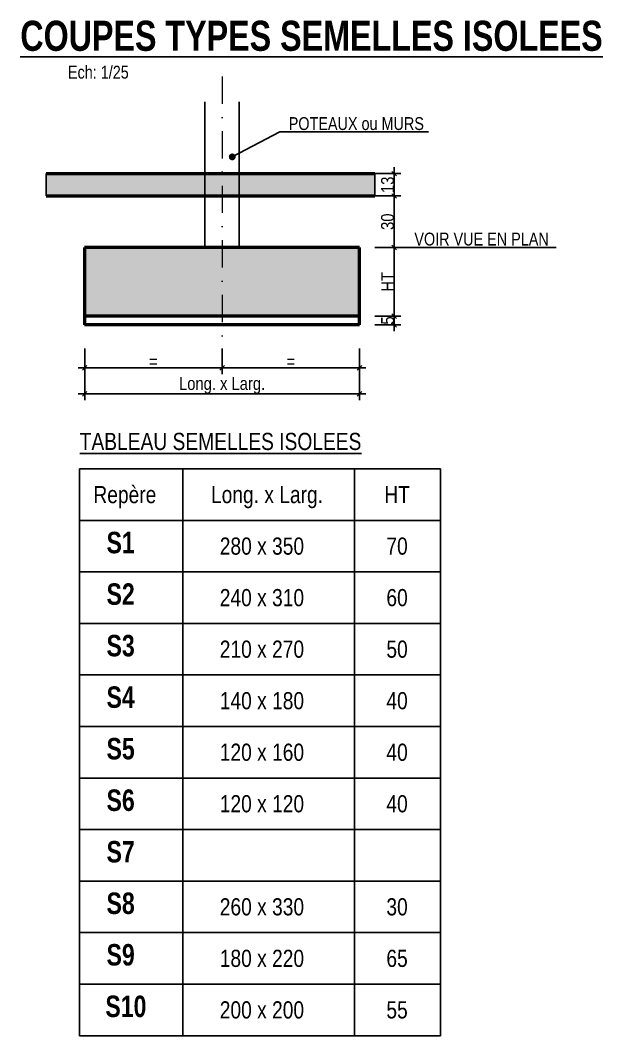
# Model space of a CAD drawing. Header units: centimetres. Extents: x 16433 to 114398, y -50094 to -12305.
# Drawn here: x 38890 to 39568, y -20058 to -18876 of the extents above; entities that cross this region are included whole.
import ezdxf
from ezdxf.enums import TextEntityAlignment as Align

# ---------------------------------------------------------------- set-up
doc = ezdxf.new("R2010")
doc.units = ezdxf.units.CM
doc.header["$LTSCALE"] = 0.5
doc.linetypes.add('TIRETPT2', pattern=[12.7, 6.35, -3.175, 0, -3.175])
doc.linetypes.add('TIRETPTX2', pattern=[50.8, 25.4, -12.7, 0, -12.7])
doc.layers.get('DEFPOINTS').update_dxf_attribs({"linetype": 'CONTINUOUS'})
for name, color, linetype in [('01_cote_gen', 4, 'CONTINUOUS'), ('01_linteaux', 2, 'CONTINUOUS'), ('01_poch_murs', 253, 'CONTINUOUS'), ('01_poch_poteaux', 250, 'CONTINUOUS'), ('01_texte', 230, 'CONTINUOUS'), ('AA_COTES', 2, 'CONTINUOUS')]:
    doc.layers.add(name, color=color, linetype=linetype)
doc.layers.add('01_murs_coup', color=5, linetype='CONTINUOUS', lineweight=60)
doc.layers.add('01_tram_axes', color=2, linetype='TIRETPTX2', lineweight=9)
doc.styles.add('impact', font='impact.ttf')
doc.styles.add('MATTE_TXT', font='arial.ttf')
doc.styles.add('STYLE2', font='ARIALN.TTF')
doc.dimstyles.new('JB25', dxfattribs={"dimscale": 0.1, "dimtxt": 150, "dimasz": 15, "dimexe": 0.1, "dimexo": 0.1, "dimgap": 0.09, "dimtad": 1, "dimdec": 1, "dimlfac": 0.5, "dimdsep": 46, "dimtxsty": 'STYLE2', "dimblk1": 'BOND_G', "dimblk2": 'BOND_D', "dimsah": 1, "dimcen": 1.5, "dimdle": 0.01, "dimse1": 1, "dimse2": 1, "dimclrd": 4, "dimclre": 2, "dimclrt": 6, "dimazin": 2, "dimtfac": 2.333333, "dimtdec": 1, "dimtix": 1, "dimtmove": 2, "dimatfit": 3, "dimldrblk": 'BOND_G', "dimfxl": 1, "dimtolj": 1, "dimtzin": 0, "dimarcsym": 0})

# ---------------------------------------------------------------- blocks, each defined once
blk = doc.blocks.new('BOND_G')
at = {"layer": 'AA_COTES', "color": 0}
for p, q in [((0, -5), (0, 15)), ((5, 0), (-5, 0)), ((1.77, 1.77), (-1.77, -1.77))]:
    blk.add_line(p, q, dxfattribs=at)
blk = doc.blocks.new('BOND_D')
at = {"layer": 'AA_COTES', "color": 0}
for p, q in [((5, 0), (-5, 0)), ((-1.77, -1.77), (1.77, 1.77)), ((0, 5), (0, -15))]:
    blk.add_line(p, q, dxfattribs=at)
blk = doc.blocks.new('*D330')
at = {"layer": '01_cote_gen', "color": 4, "lineweight": -2, "transparency": 16777216}
blk.add_line((39325.2, -19055.9), (39325.2, -19078.9), dxfattribs=at)
at = {"layer": 'DEFPOINTS', "color": 0, "transparency": 16777216}
for p in [(39302.7, -19054.4), (39302.7, -19080.4), (39325.2, -19080.4)]:
    blk.add_point(p, dxfattribs=at)
at = {"layer": '01_cote_gen', "color": 4, "lineweight": -2, "transparency": 16777216, "xscale": 1.5, "yscale": 1.5, "zscale": 1.5}
for name, p, rotation in [('BOND_G', (39325.2, -19054.4), 90), ('BOND_D', (39325.2, -19080.4), 270)]:
    blk.add_blockref(name, p, dxfattribs=dict(at, rotation=rotation))
at = {"layer": '01_cote_gen', "color": 6, "transparency": 16777216, "insert": (39317.5, -19067.4), "char_height": 15, "attachment_point": 5, "rotation": 90, "style": 'STYLE2'}
blk.add_mtext('\\A1;13', dxfattribs=at)
blk = doc.blocks.new('*D331')
at = {"layer": '01_poch_poteaux', "color": 4, "lineweight": -2, "transparency": 16777216}
blk.add_line((39283.3, -19280.4), (39126.3, -19280.4), dxfattribs=at)
at = {"layer": 'DEFPOINTS', "color": 0, "transparency": 16777216}
for p in [(39284.8, -19230.4), (39124.8, -19242.3), (39124.8, -19280.4)]:
    blk.add_point(p, dxfattribs=at)
at = {"layer": '01_poch_poteaux', "color": 4, "lineweight": -2, "transparency": 16777216, "xscale": 1.5, "yscale": 1.5, "zscale": 1.5, "rotation": 180}
blk.add_blockref('BOND_D', (39124.8, -19280.4), dxfattribs=at)
at = {"layer": '01_poch_poteaux', "color": 4, "lineweight": -2, "transparency": 16777216, "xscale": 1.5, "yscale": 1.5, "zscale": 1.5}
blk.add_blockref('BOND_G', (39284.8, -19280.4), dxfattribs=at)
at = {"layer": '01_poch_poteaux', "color": 6, "transparency": 16777216, "insert": (39204.8, -19272.9), "char_height": 15, "attachment_point": 5, "style": 'STYLE2'}
blk.add_mtext('\\A1;=', dxfattribs=at)
blk = doc.blocks.new('*D332')
at = {"layer": '01_poch_poteaux', "color": 4, "lineweight": -2, "transparency": 16777216}
blk.add_line((39123.3, -19280.4), (38966.3, -19280.4), dxfattribs=at)
at = {"layer": 'DEFPOINTS', "color": 0, "transparency": 16777216}
for p in [(39124.8, -19230.4), (38964.8, -19242.3), (38964.8, -19280.4)]:
    blk.add_point(p, dxfattribs=at)
at = {"layer": '01_poch_poteaux', "color": 4, "lineweight": -2, "transparency": 16777216, "xscale": 1.5, "yscale": 1.5, "zscale": 1.5, "rotation": 180}
blk.add_blockref('BOND_D', (38964.8, -19280.4), dxfattribs=at)
at = {"layer": '01_poch_poteaux', "color": 4, "lineweight": -2, "transparency": 16777216, "xscale": 1.5, "yscale": 1.5, "zscale": 1.5}
blk.add_blockref('BOND_G', (39124.8, -19280.4), dxfattribs=at)
at = {"layer": '01_poch_poteaux', "color": 6, "transparency": 16777216, "insert": (39044.8, -19272.9), "char_height": 15, "attachment_point": 5, "style": 'STYLE2'}
blk.add_mtext('\\A1;=', dxfattribs=at)
blk = doc.blocks.new('*D333')
at = {"layer": '01_cote_gen', "color": 4, "lineweight": -2, "transparency": 16777216}
blk.add_line((39325.2, -19081.9), (39325.2, -19138.9), dxfattribs=at)
at = {"layer": 'DEFPOINTS', "color": 0, "transparency": 16777216}
for p in [(39302.7, -19080.4), (39284.8, -19140.4), (39325.2, -19140.4)]:
    blk.add_point(p, dxfattribs=at)
at = {"layer": '01_cote_gen', "color": 4, "lineweight": -2, "transparency": 16777216, "xscale": 1.5, "yscale": 1.5, "zscale": 1.5}
for name, p, rotation in [('BOND_G', (39325.2, -19080.4), 90), ('BOND_D', (39325.2, -19140.4), 270)]:
    blk.add_blockref(name, p, dxfattribs=dict(at, rotation=rotation))
at = {"layer": '01_cote_gen', "color": 6, "transparency": 16777216, "insert": (39317.5, -19110.4), "char_height": 15, "attachment_point": 5, "rotation": 90, "style": 'STYLE2'}
blk.add_mtext('\\A1;30', dxfattribs=at)
blk = doc.blocks.new('*D334')
at = {"layer": '01_cote_gen', "color": 4, "lineweight": -2, "transparency": 16777216}
blk.add_line((39325.2, -19221.9), (39325.2, -19228.9), dxfattribs=at)
at = {"layer": 'DEFPOINTS', "color": 0, "transparency": 16777216}
for p in [(39284.8, -19220.4), (39284.8, -19230.4), (39325.2, -19230.4)]:
    blk.add_point(p, dxfattribs=at)
at = {"layer": '01_cote_gen', "color": 4, "lineweight": -2, "transparency": 16777216, "xscale": 1.5, "yscale": 1.5, "zscale": 1.5}
for name, p, rotation in [('BOND_G', (39325.2, -19220.4), 90), ('BOND_D', (39325.2, -19230.4), 270)]:
    blk.add_blockref(name, p, dxfattribs=dict(at, rotation=rotation))
at = {"layer": '01_cote_gen', "color": 6, "transparency": 16777216, "insert": (39317.6, -19225.4), "char_height": 15, "attachment_point": 5, "rotation": 90, "style": 'STYLE2'}
blk.add_mtext('\\A1;5', dxfattribs=at)
blk = doc.blocks.new('*D335')
at = {"layer": '01_cote_gen', "color": 4, "lineweight": -2, "transparency": 16777216}
blk.add_line((39283.3, -19310.7), (38966.3, -19310.7), dxfattribs=at)
at = {"layer": 'DEFPOINTS', "color": 0, "transparency": 16777216}
for p in [(38964.8, -19287.9), (39284.8, -19287.9), (38964.8, -19310.7)]:
    blk.add_point(p, dxfattribs=at)
at = {"layer": '01_cote_gen', "color": 4, "lineweight": -2, "transparency": 16777216, "xscale": 1.5, "yscale": 1.5, "zscale": 1.5, "rotation": 180}
blk.add_blockref('BOND_D', (38964.8, -19310.7), dxfattribs=at)
at = {"layer": '01_cote_gen', "color": 4, "lineweight": -2, "transparency": 16777216, "xscale": 1.5, "yscale": 1.5, "zscale": 1.5}
blk.add_blockref('BOND_G', (39284.8, -19310.7), dxfattribs=at)
at = {"layer": '01_cote_gen', "color": 6, "transparency": 16777216, "insert": (39124.8, -19301), "char_height": 15, "attachment_point": 5, "style": 'STYLE2'}
blk.add_mtext('\\A1;Long. x Larg.', dxfattribs=at)
blk = doc.blocks.new('*D336')
at = {"layer": '01_cote_gen', "color": 4, "lineweight": -2, "transparency": 16777216}
blk.add_line((39325.2, -19141.9), (39325.2, -19218.9), dxfattribs=at)
at = {"layer": 'DEFPOINTS', "color": 0, "transparency": 16777216}
for p in [(39302.7, -19140.4), (39302.7, -19220.4), (39325.2, -19220.4)]:
    blk.add_point(p, dxfattribs=at)
at = {"layer": '01_cote_gen', "color": 4, "lineweight": -2, "transparency": 16777216, "xscale": 1.5, "yscale": 1.5, "zscale": 1.5}
for name, p, rotation in [('BOND_G', (39325.2, -19140.4), 90), ('BOND_D', (39325.2, -19220.4), 270)]:
    blk.add_blockref(name, p, dxfattribs=dict(at, rotation=rotation))
at = {"layer": '01_cote_gen', "color": 6, "transparency": 16777216, "insert": (39317.7, -19180.4), "char_height": 15, "attachment_point": 5, "rotation": 90, "style": 'STYLE2'}
blk.add_mtext('\\A1;HT', dxfattribs=at)

msp = doc.modelspace()

# ---------------------------------------------------------------- hatches: boundary and pattern name
at = {"layer": '01_poch_murs'}
h = msp.add_hatch(color=256, dxfattribs=at)
h.dxf.hatch_style = 1
h.paths.add_polyline_path([(39302.687, -19054.437), (38919.916, -19054.436), (38919.916, -19080.436), (39302.687, -19080.437)])
h.paths.add_polyline_path([(39284.78, -19140.434), (38964.78, -19140.434), (38964.78, -19220.434), (39284.78, -19220.434)])

# ---------------------------------------------------------------- linework, layer by layer
at = {"layer": '01_linteaux'}
for p, q in [((39104.78, -19140.434), (39104.78, -18970.846)), ((39144.78, -19140.434), (39144.78, -18970.846))]:
    msp.add_line(p, q, dxfattribs=at)
at = {"layer": '01_murs_coup', "linetype": 'Continuous', "lineweight": 50}
for p, q in [((38919.916, -19054.436), (39302.687, -19054.437)), ((38919.916, -19080.436), (39302.687, -19080.437)), ((39284.78, -19140.434), (38964.78, -19140.434)), ((38964.78, -19140.434), (38964.78, -19230.434)), ((39284.78, -19230.434), (39284.78, -19140.434)), ((39284.78, -19220.434), (38964.78, -19220.434)), ((39284.78, -19230.434), (38964.78, -19230.434))]:
    msp.add_line(p, q, dxfattribs=at)
at = {"layer": '01_poch_murs'}
for p, q in [((38919.916, -19054.436), (38919.916, -19080.436)), ((39302.687, -19054.437), (39302.687, -19080.437))]:
    msp.add_line(p, q, dxfattribs=at)
at = {"layer": '01_texte'}
for p, q in [((39191.978, -19005.805), (39136.635, -19034.902)), ((39191.978, -19005.805), (39365.111, -19005.805)), ((39332.083, -19140.434), (39513.712, -19140.434)), ((38958.95, -19398.128), (39078.95, -19398.128)), ((38958.95, -19458.128), (38958.95, -19398.128)), ((39078.95, -19398.128), (39278.95, -19398.128)), ((39078.95, -19458.128), (39078.95, -19398.128)), ((39278.95, -19398.128), (39378.95, -19398.128)), ((39278.95, -19458.128), (39278.95, -19398.128)), ((39278.95, -19458.128), (39278.95, -19398.128)), ((39378.95, -19458.128), (39378.95, -19398.128)), ((38958.95, -19458.128), (39078.95, -19458.128)), ((38958.95, -19518.128), (38958.95, -19458.128)), ((39078.95, -19458.128), (39278.95, -19458.128)), ((39078.95, -19518.128), (39078.95, -19458.128)), ((39278.95, -19458.128), (39378.95, -19458.128)), ((39278.95, -19518.128), (39278.95, -19458.128)), ((39278.95, -19518.128), (39278.95, -19458.128)), ((39378.95, -19518.128), (39378.95, -19458.128)), ((38958.95, -19518.128), (39078.95, -19518.128)), ((38958.95, -19578.128), (38958.95, -19518.128)), ((39078.95, -19518.128), (39278.95, -19518.128)), ((39078.95, -19578.128), (39078.95, -19518.128)), ((39278.95, -19518.128), (39378.95, -19518.128)), ((39278.95, -19578.128), (39278.95, -19518.128)), ((39278.95, -19578.128), (39278.95, -19518.128)), ((39378.95, -19578.128), (39378.95, -19518.128)), ((38958.95, -19578.128), (39078.95, -19578.128)), ((38958.95, -19638.128), (38958.95, -19578.128)), ((39078.95, -19578.128), (39278.95, -19578.128)), ((39078.95, -19638.128), (39078.95, -19578.128)), ((39278.95, -19578.128), (39378.95, -19578.128)), ((39278.95, -19638.128), (39278.95, -19578.128)), ((39278.95, -19638.128), (39278.95, -19578.128)), ((39378.95, -19638.128), (39378.95, -19578.128)), ((38958.95, -19638.128), (39078.95, -19638.128)), ((38958.95, -19698.128), (38958.95, -19638.128)), ((39078.95, -19638.128), (39278.95, -19638.128)), ((39078.95, -19698.128), (39078.95, -19638.128)), ((39278.95, -19638.128), (39378.95, -19638.128)), ((39278.95, -19698.128), (39278.95, -19638.128)), ((39278.95, -19698.128), (39278.95, -19638.128)), ((39378.95, -19698.128), (39378.95, -19638.128)), ((38958.95, -19698.128), (39078.95, -19698.128)), ((38958.95, -19758.128), (38958.95, -19698.128)), ((39078.95, -19698.128), (39278.95, -19698.128)), ((39078.95, -19758.128), (39078.95, -19698.128)), ((39278.95, -19698.128), (39378.95, -19698.128)), ((39278.95, -19758.128), (39278.95, -19698.128)), ((39278.95, -19758.128), (39278.95, -19698.128)), ((39378.95, -19758.128), (39378.95, -19698.128)), ((38958.95, -19758.128), (39078.95, -19758.128)), ((38958.95, -19818.128), (38958.95, -19758.128)), ((39078.95, -19758.128), (39278.95, -19758.128)), ((39078.95, -19818.128), (39078.95, -19758.128)), ((39278.95, -19758.128), (39378.95, -19758.128)), ((39278.95, -19818.128), (39278.95, -19758.128)), ((39278.95, -19818.128), (39278.95, -19758.128)), ((39378.95, -19818.128), (39378.95, -19758.128)), ((38958.95, -19818.128), (39078.95, -19818.128)), ((38958.95, -19878.128), (38958.95, -19818.128)), ((39078.95, -19818.128), (39278.95, -19818.128)), ((39078.95, -19878.128), (39078.95, -19818.128)), ((39278.95, -19818.128), (39378.95, -19818.128)), ((39278.95, -19878.128), (39278.95, -19818.128)), ((39278.95, -19878.128), (39278.95, -19818.128)), ((39378.95, -19878.128), (39378.95, -19818.128)), ((38958.95, -19878.128), (39078.95, -19878.128)), ((38958.95, -19938.128), (38958.95, -19878.128)), ((39078.95, -19878.128), (39278.95, -19878.128)), ((39078.95, -19938.128), (39078.95, -19878.128)), ((39278.95, -19878.128), (39378.95, -19878.128)), ((39278.95, -19938.128), (39278.95, -19878.128)), ((39278.95, -19938.128), (39278.95, -19878.128)), ((39378.95, -19938.128), (39378.95, -19878.128)), ((38958.95, -19938.128), (39078.95, -19938.128)), ((38958.95, -19998.128), (38958.95, -19938.128)), ((39078.95, -19938.128), (39278.95, -19938.128)), ((39078.95, -19998.128), (39078.95, -19938.128)), ((39278.95, -19938.128), (39378.95, -19938.128)), ((39278.95, -19998.128), (39278.95, -19938.128)), ((39278.95, -19998.128), (39278.95, -19938.128)), ((39378.95, -19998.128), (39378.95, -19938.128)), ((38958.95, -19998.128), (39078.95, -19998.128)), ((38958.95, -20058.128), (38958.95, -19998.128)), ((39078.95, -19998.128), (39278.95, -19998.128)), ((39078.95, -20058.128), (39078.95, -19998.128)), ((39278.95, -19998.128), (39378.95, -19998.128)), ((39278.95, -20058.128), (39278.95, -19998.128)), ((39278.95, -20058.128), (39278.95, -19998.128)), ((39378.95, -20058.128), (39378.95, -19998.128)), ((38958.95, -20058.128), (39078.95, -20058.128)), ((39078.95, -20058.128), (39278.95, -20058.128)), ((39278.95, -20058.128), (39378.95, -20058.128))]:
    msp.add_line(p, q, dxfattribs=at)
at = {"layer": '01_texte', "const_width": 4}
msp.add_lwpolyline([(39134.635, -19034.902, 1), (39138.635, -19034.902, 1)], format="xyb", close=True, dxfattribs=at)
at = {"layer": '01_tram_axes', "linetype": 'TIRETPT2', "ltscale": 10}
msp.add_line((39124.78, -18941.259), (39124.78, -19287.897), dxfattribs=at)

# ---------------------------------------------------------------- block references
at = {"layer": '01_cote_gen', "color": 4, "xscale": 1.5, "yscale": 1.5, "zscale": 1.5}
for name, p, rotation in [('BOND_G', (39325.187, -19140.434), 90), ('BOND_D', (39325.187, -19220.434), 270)]:
    msp.add_blockref(name, p, dxfattribs=dict(at, rotation=rotation))

# ---------------------------------------------------------------- texts
at = {"layer": '01_texte', "style": 'impact'}
for s, height, p in [('%%UCOUPES TYPES SEMELLES ISOLEES', 35, (39228.884, -18921.898)), ('S1', 25, (39006.678, -19503.929)), ('S2', 25, (39006.678, -19563.929)), ('S3', 25, (39006.678, -19623.929)), ('S4', 25, (39006.678, -19683.929)), ('S5', 25, (39006.678, -19743.929)), ('S6', 25, (39006.678, -19803.929)), ('S7', 25, (39006.678, -19863.929)), ('S8', 25, (39006.678, -19923.929)), ('S9', 25, (39006.678, -19983.929)), ('S10', 25, (39012.798, -20043.929))]:
    msp.add_text(s, height=height, dxfattribs=at).set_placement(p, align=Align.BOTTOM_CENTER)
at = {"layer": '01_texte', "style": 'MATTE_TXT', "width": 0.8}
for s, height, p in [('Ech: 1/25', 15, (38980.726, -18948.265)), ('POTEAUX ou MURS', 15, (39281.075, -19008.132)), ('VOIR VUE EN PLAN', 15, (39426.902, -19142.588)), ('%%UTABLEAU SEMELLES ISOLEES', 20, (39123.003, -19382.219)), ('Repère', 20, (39011.596, -19444.07)), ('Long. x Larg.', 20, (39177.067, -19444.07)), ('HT', 20, (39328.493, -19444.07)), ('280 x 350', 20, (39171.158, -19504.07)), ('70', 20, (39328.493, -19504.07)), ('240 x 310', 20, (39171.158, -19564.07)), ('60', 20, (39328.493, -19564.07)), ('210 x 270', 20, (39171.158, -19624.07)), ('50', 20, (39328.493, -19624.07)), ('140 x 180', 20, (39171.158, -19684.07)), ('40', 20, (39328.493, -19684.07)), ('120 x 160', 20, (39171.158, -19744.07)), ('40', 20, (39328.493, -19744.07)), ('120 x 120', 20, (39171.158, -19804.07)), ('40', 20, (39328.493, -19804.07)), ('260 x 330', 20, (39171.158, -19924.07)), ('30', 20, (39328.493, -19924.07)), ('180 x 220', 20, (39171.158, -19984.07)), ('65', 20, (39328.493, -19984.07)), ('200 x 200', 20, (39171.158, -20044.07)), ('55', 20, (39328.493, -20044.07))]:
    msp.add_text(s, height=height, dxfattribs=at).set_placement(p, align=Align.BOTTOM_CENTER)

# ---------------------------------------------------------------- dimensions: what is measured, and where the dimension line sits
at = {"layer": '01_cote_gen'}
for base, p1, p2, picture, middle in [((39325.187, -19080.437), (39302.687, -19054.437), (39302.687, -19080.437), '*D330', (39317.519, -19067.437)), ((39325.187, -19140.434), (39302.687, -19080.437), (39284.78, -19140.434), '*D333', (39317.519, -19110.436)), ((39325.187, -19230.434), (39284.78, -19220.434), (39284.78, -19230.434), '*D334', (39317.55, -19225.434))]:
    dim = msp.add_linear_dim(base=base, p1=p1, p2=p2, angle=90, dimstyle='JB25', dxfattribs=at)
    dim.commit()
    dim.dimension.update_dxf_attribs({"geometry": picture, "text_midpoint": middle})
dim = msp.add_linear_dim(base=(39325.187, -19220.434), p1=(39302.687, -19140.434), p2=(39302.687, -19220.434), angle=90, text='HT', dimstyle='JB25', dxfattribs=at)
dim.commit()
dim.dimension.update_dxf_attribs({"geometry": '*D336', "text_midpoint": (39317.678, -19180.434)})
dim = msp.add_linear_dim(base=(38964.78, -19310.705), p1=(39284.78, -19287.897), p2=(38964.78, -19287.897), text='Long. x Larg.', dimstyle='JB25', dxfattribs=at)
dim.commit()
dim.dimension.update_dxf_attribs({"geometry": '*D335', "text_midpoint": (39124.78, -19300.991)})
at = {"layer": '01_poch_poteaux'}
for base, p1, p2, picture, middle in [((38964.78, -19280.397), (39124.78, -19230.434), (38964.78, -19242.342), '*D332', (39044.78, -19272.888)), ((39124.78, -19280.397), (39284.78, -19230.434), (39124.78, -19242.342), '*D331', (39204.78, -19272.888))]:
    dim = msp.add_linear_dim(base=base, p1=p1, p2=p2, text='=', dimstyle='JB25', dxfattribs=at)
    dim.commit()
    dim.dimension.update_dxf_attribs({"geometry": picture, "text_midpoint": middle})

doc.saveas('drawing.dxf')
